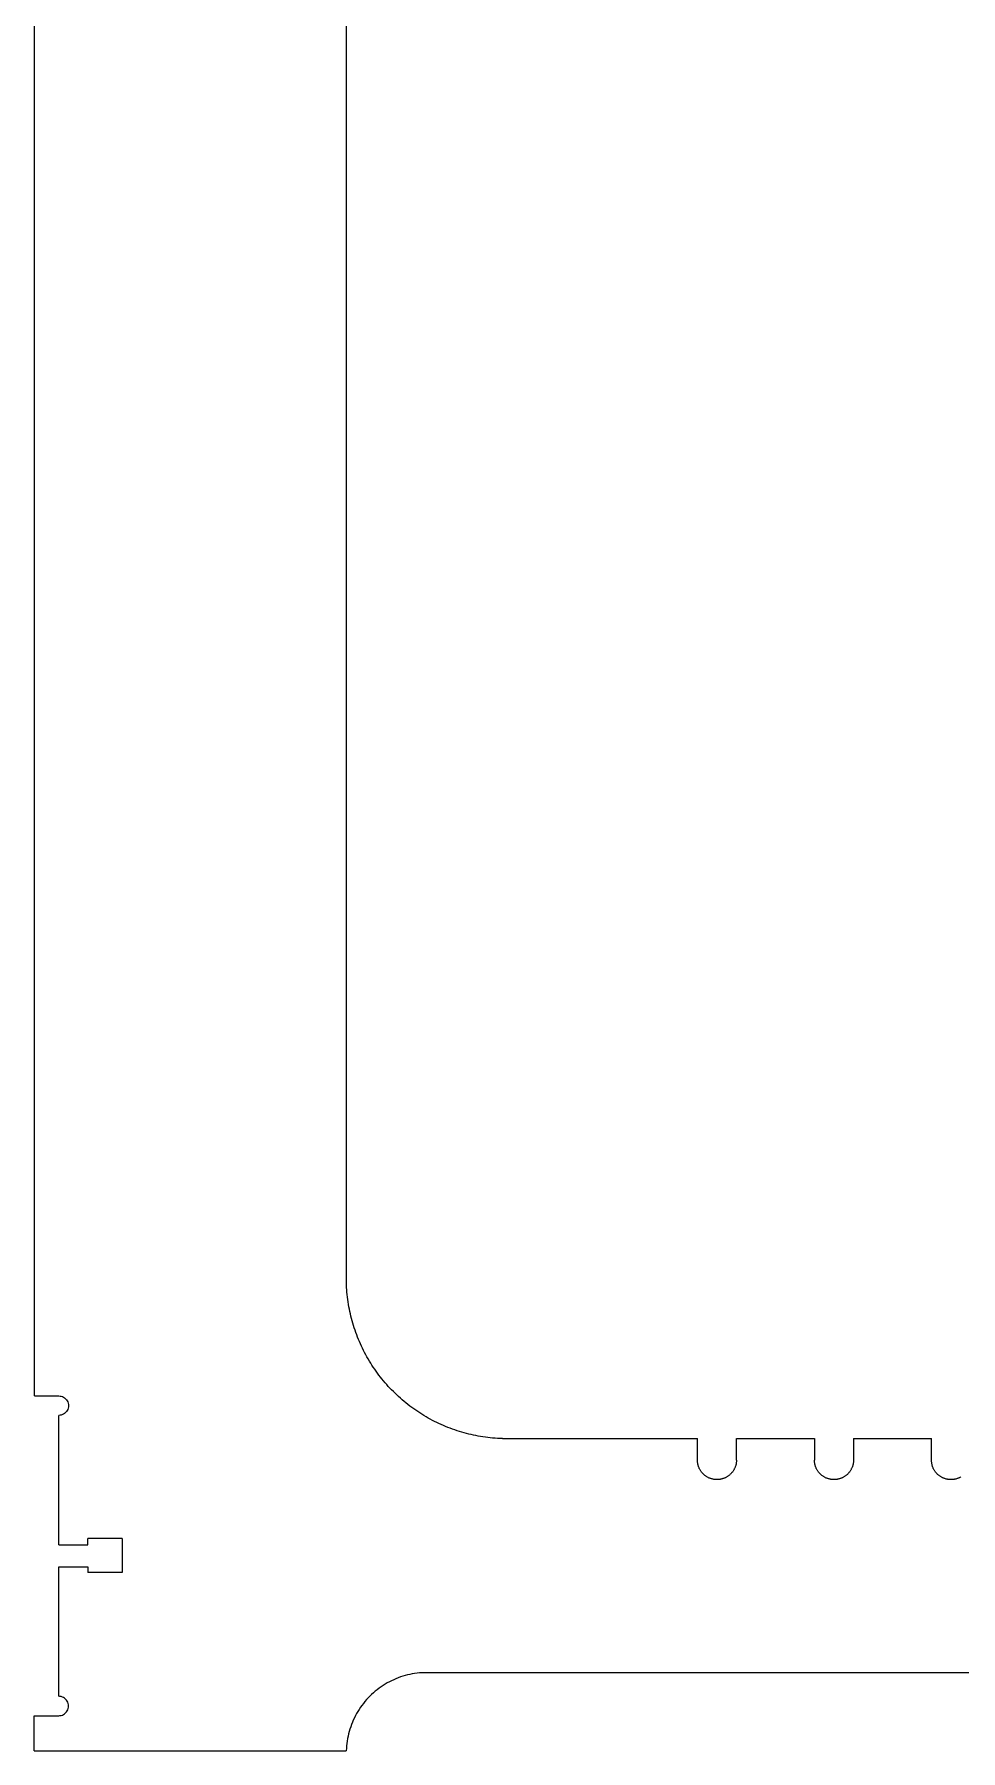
# Model space of a CAD drawing. Extents: x -89 to 89, y -45 to 45.
# Drawn here: x -38.86 to -26.99, y 0.81 to 22.81 of the extents above; entities that cross this region are included whole.
import ezdxf

# ---------------------------------------------------------------- set-up
doc = ezdxf.new("R2010")
doc.units = 0
doc.header["$MEASUREMENT"] = 0
doc.layers.get('0').update_dxf_attribs({"linetype": 'CONTINUOUS'})

msp = doc.modelspace()

# ---------------------------------------------------------------- linework, layer by layer
for p, q in [((-34.863, 6.812), (-34.861, 38.812)), ((-38.862, 5.36), (-38.86, 37.012)), ((-34.862, 6.781), (-34.863, 6.812)), ((-34.86, 6.75), (-34.862, 6.781)), ((-34.858, 6.719), (-34.86, 6.75)), ((-34.856, 6.688), (-34.858, 6.719)), ((-34.853, 6.657), (-34.856, 6.688)), ((-34.849, 6.626), (-34.853, 6.657)), ((-34.845, 6.595), (-34.849, 6.626)), ((-34.841, 6.564), (-34.845, 6.595)), ((-34.836, 6.533), (-34.841, 6.564)), ((-34.831, 6.502), (-34.836, 6.533)), ((-34.825, 6.472), (-34.831, 6.502)), ((-34.819, 6.441), (-34.825, 6.472)), ((-34.812, 6.411), (-34.819, 6.441)), ((-34.805, 6.38), (-34.812, 6.411)), ((-34.797, 6.35), (-34.805, 6.38)), ((-34.789, 6.32), (-34.797, 6.35)), ((-34.781, 6.29), (-34.789, 6.32)), ((-34.772, 6.26), (-34.781, 6.29)), ((-34.762, 6.231), (-34.772, 6.26)), ((-34.752, 6.201), (-34.762, 6.231)), ((-34.742, 6.172), (-34.752, 6.201)), ((-34.731, 6.142), (-34.742, 6.172)), ((-34.72, 6.113), (-34.731, 6.142)), ((-34.708, 6.084), (-34.72, 6.113)), ((-34.696, 6.056), (-34.708, 6.084)), ((-34.683, 6.027), (-34.696, 6.056)), ((-34.67, 5.999), (-34.683, 6.027)), ((-34.657, 5.971), (-34.67, 5.999)), ((-34.643, 5.943), (-34.657, 5.971)), ((-34.629, 5.915), (-34.643, 5.943)), ((-34.614, 5.887), (-34.629, 5.915)), ((-34.599, 5.86), (-34.614, 5.887)), ((-34.584, 5.833), (-34.599, 5.86)), ((-34.568, 5.806), (-34.584, 5.833)), ((-34.551, 5.78), (-34.568, 5.806)), ((-34.535, 5.753), (-34.551, 5.78)), ((-34.518, 5.727), (-34.535, 5.753)), ((-34.5, 5.702), (-34.518, 5.727)), ((-34.482, 5.676), (-34.5, 5.702)), ((-34.464, 5.651), (-34.482, 5.676)), ((-34.445, 5.626), (-34.464, 5.651)), ((-34.426, 5.601), (-34.445, 5.626)), ((-34.407, 5.577), (-34.426, 5.601)), ((-34.387, 5.553), (-34.407, 5.577)), ((-34.367, 5.529), (-34.387, 5.553)), ((-34.346, 5.505), (-34.367, 5.529)), ((-34.326, 5.482), (-34.346, 5.505)), ((-38.862, 5.36), (-38.55, 5.36)), ((-38.55, 5.36), (-38.533, 5.358)), ((-38.533, 5.358), (-38.517, 5.355)), ((-38.517, 5.355), (-38.502, 5.35)), ((-38.502, 5.35), (-38.487, 5.343)), ((-38.487, 5.343), (-38.474, 5.334)), ((-38.474, 5.334), (-38.461, 5.323)), ((-38.461, 5.323), (-38.451, 5.311)), ((-38.451, 5.311), (-38.441, 5.297)), ((-38.441, 5.297), (-38.434, 5.282)), ((-38.434, 5.282), (-38.429, 5.267)), ((-34.304, 5.459), (-34.326, 5.482)), ((-34.283, 5.437), (-34.304, 5.459)), ((-34.261, 5.414), (-34.283, 5.437)), ((-34.239, 5.393), (-34.261, 5.414)), ((-34.216, 5.371), (-34.239, 5.393)), ((-34.193, 5.35), (-34.216, 5.371)), ((-34.17, 5.329), (-34.193, 5.35)), ((-34.147, 5.308), (-34.17, 5.329)), ((-34.123, 5.288), (-34.147, 5.308)), ((-34.099, 5.269), (-34.123, 5.288)), ((-38.533, 5.111), (-38.55, 5.11)), ((-38.55, 3.45), (-38.55, 5.11)), ((-38.517, 5.114), (-38.533, 5.111)), ((-38.502, 5.119), (-38.517, 5.114)), ((-38.487, 5.126), (-38.502, 5.119)), ((-38.474, 5.135), (-38.487, 5.126)), ((-38.461, 5.146), (-38.474, 5.135)), ((-38.451, 5.158), (-38.461, 5.146)), ((-38.441, 5.172), (-38.451, 5.158)), ((-38.434, 5.187), (-38.441, 5.172)), ((-38.429, 5.202), (-38.434, 5.187)), ((-38.429, 5.267), (-38.426, 5.251)), ((-38.426, 5.218), (-38.429, 5.202)), ((-38.426, 5.251), (-38.425, 5.235)), ((-38.425, 5.235), (-38.426, 5.218)), ((-34.074, 5.249), (-34.099, 5.269)), ((-34.05, 5.23), (-34.074, 5.249)), ((-34.025, 5.211), (-34.05, 5.23)), ((-34, 5.193), (-34.025, 5.211)), ((-33.974, 5.175), (-34, 5.193)), ((-33.948, 5.158), (-33.974, 5.175)), ((-33.922, 5.141), (-33.948, 5.158)), ((-33.896, 5.124), (-33.922, 5.141)), ((-33.869, 5.108), (-33.896, 5.124)), ((-33.842, 5.092), (-33.869, 5.108)), ((-33.815, 5.076), (-33.842, 5.092)), ((-33.788, 5.061), (-33.815, 5.076)), ((-33.761, 5.046), (-33.788, 5.061)), ((-33.733, 5.032), (-33.761, 5.046)), ((-33.705, 5.018), (-33.733, 5.032)), ((-33.677, 5.005), (-33.705, 5.018)), ((-33.648, 4.992), (-33.677, 5.005)), ((-33.62, 4.979), (-33.648, 4.992)), ((-33.591, 4.967), (-33.62, 4.979)), ((-33.562, 4.956), (-33.591, 4.967)), ((-33.533, 4.944), (-33.562, 4.956)), ((-33.504, 4.933), (-33.533, 4.944)), ((-33.475, 4.923), (-33.504, 4.933)), ((-33.445, 4.913), (-33.475, 4.923)), ((-33.415, 4.904), (-33.445, 4.913)), ((-33.385, 4.895), (-33.415, 4.904)), ((-33.355, 4.886), (-33.385, 4.895)), ((-33.325, 4.878), (-33.355, 4.886)), ((-33.295, 4.87), (-33.325, 4.878)), ((-33.265, 4.863), (-33.295, 4.87)), ((-33.234, 4.856), (-33.265, 4.863)), ((-33.204, 4.85), (-33.234, 4.856)), ((-33.173, 4.844), (-33.204, 4.85)), ((-33.142, 4.839), (-33.173, 4.844)), ((-33.112, 4.834), (-33.142, 4.839)), ((-33.081, 4.83), (-33.112, 4.834)), ((-33.05, 4.826), (-33.081, 4.83)), ((-33.019, 4.822), (-33.05, 4.826)), ((-32.988, 4.819), (-33.019, 4.822)), ((-32.957, 4.817), (-32.988, 4.819)), ((-32.926, 4.815), (-32.957, 4.817)), ((-32.894, 4.813), (-32.926, 4.815)), ((-32.863, 4.812), (-32.894, 4.813)), ((-32.863, 4.812), (-30.363, 4.812)), ((-30.363, 4.537), (-30.363, 4.812)), ((-29.863, 4.812), (-28.863, 4.812)), ((-29.863, 4.537), (-29.863, 4.812)), ((-28.863, 4.812), (-28.863, 4.537)), ((-28.363, 4.812), (-27.363, 4.812)), ((-28.363, 4.812), (-28.363, 4.537)), ((-27.363, 4.537), (-27.363, 4.812)), ((-30.363, 4.529), (-30.363, 4.537)), ((-30.363, 4.521), (-30.363, 4.529)), ((-30.362, 4.513), (-30.363, 4.521)), ((-30.361, 4.506), (-30.362, 4.513)), ((-30.36, 4.498), (-30.361, 4.506)), ((-30.359, 4.49), (-30.36, 4.498)), ((-30.357, 4.482), (-30.359, 4.49)), ((-30.356, 4.475), (-30.357, 4.482)), ((-30.353, 4.467), (-30.356, 4.475)), ((-30.351, 4.46), (-30.353, 4.467)), ((-30.349, 4.452), (-30.351, 4.46)), ((-30.346, 4.445), (-30.349, 4.452)), ((-30.343, 4.438), (-30.346, 4.445)), ((-30.34, 4.43), (-30.343, 4.438)), ((-30.336, 4.423), (-30.34, 4.43)), ((-30.332, 4.416), (-30.336, 4.423)), ((-30.329, 4.41), (-30.332, 4.416)), ((-30.324, 4.403), (-30.329, 4.41)), ((-30.32, 4.396), (-30.324, 4.403)), ((-29.902, 4.403), (-29.907, 4.396)), ((-29.898, 4.41), (-29.902, 4.403)), ((-29.894, 4.416), (-29.898, 4.41)), ((-29.891, 4.423), (-29.894, 4.416)), ((-29.887, 4.43), (-29.891, 4.423)), ((-29.884, 4.438), (-29.887, 4.43)), ((-29.881, 4.445), (-29.884, 4.438)), ((-29.878, 4.452), (-29.881, 4.445)), ((-29.876, 4.46), (-29.878, 4.452)), ((-29.873, 4.467), (-29.876, 4.46)), ((-29.871, 4.475), (-29.873, 4.467)), ((-29.869, 4.482), (-29.871, 4.475)), ((-29.868, 4.49), (-29.869, 4.482)), ((-29.866, 4.498), (-29.868, 4.49)), ((-29.865, 4.505), (-29.866, 4.498)), ((-29.864, 4.513), (-29.865, 4.505)), ((-29.863, 4.529), (-29.864, 4.521)), ((-29.864, 4.521), (-29.864, 4.513)), ((-29.863, 4.537), (-29.863, 4.529)), ((-28.863, 4.529), (-28.863, 4.537)), ((-28.863, 4.521), (-28.863, 4.529)), ((-28.862, 4.513), (-28.863, 4.521)), ((-28.861, 4.505), (-28.862, 4.513)), ((-28.86, 4.498), (-28.861, 4.505)), ((-28.859, 4.49), (-28.86, 4.498)), ((-28.857, 4.482), (-28.859, 4.49)), ((-28.856, 4.475), (-28.857, 4.482)), ((-28.853, 4.467), (-28.856, 4.475)), ((-28.851, 4.459), (-28.853, 4.467)), ((-28.849, 4.452), (-28.851, 4.459)), ((-28.846, 4.445), (-28.849, 4.452)), ((-28.843, 4.437), (-28.846, 4.445)), ((-28.84, 4.43), (-28.843, 4.437)), ((-28.836, 4.423), (-28.84, 4.43)), ((-28.832, 4.416), (-28.836, 4.423)), ((-28.829, 4.409), (-28.832, 4.416)), ((-28.824, 4.403), (-28.829, 4.409)), ((-28.82, 4.396), (-28.824, 4.403)), ((-28.402, 4.403), (-28.407, 4.396)), ((-28.398, 4.409), (-28.402, 4.403)), ((-28.394, 4.416), (-28.398, 4.409)), ((-28.391, 4.423), (-28.394, 4.416)), ((-28.387, 4.43), (-28.391, 4.423)), ((-28.384, 4.437), (-28.387, 4.43)), ((-28.381, 4.445), (-28.384, 4.437)), ((-28.378, 4.452), (-28.381, 4.445)), ((-28.376, 4.459), (-28.378, 4.452)), ((-28.373, 4.467), (-28.376, 4.459)), ((-28.371, 4.475), (-28.373, 4.467)), ((-28.369, 4.482), (-28.371, 4.475)), ((-28.368, 4.49), (-28.369, 4.482)), ((-28.366, 4.498), (-28.368, 4.49)), ((-28.365, 4.505), (-28.366, 4.498)), ((-28.364, 4.513), (-28.365, 4.505)), ((-28.363, 4.529), (-28.364, 4.521)), ((-28.364, 4.521), (-28.364, 4.513)), ((-28.363, 4.537), (-28.363, 4.529)), ((-27.363, 4.529), (-27.363, 4.537)), ((-27.363, 4.521), (-27.363, 4.529)), ((-27.362, 4.513), (-27.363, 4.521)), ((-27.361, 4.505), (-27.362, 4.513)), ((-27.36, 4.498), (-27.361, 4.505)), ((-27.359, 4.49), (-27.36, 4.498)), ((-27.357, 4.482), (-27.359, 4.49)), ((-27.356, 4.474), (-27.357, 4.482)), ((-27.353, 4.467), (-27.356, 4.474)), ((-27.351, 4.459), (-27.353, 4.467)), ((-27.349, 4.452), (-27.351, 4.459)), ((-27.346, 4.445), (-27.349, 4.452)), ((-27.343, 4.437), (-27.346, 4.445)), ((-27.34, 4.43), (-27.343, 4.437)), ((-27.336, 4.423), (-27.34, 4.43)), ((-27.332, 4.416), (-27.336, 4.423)), ((-27.329, 4.409), (-27.332, 4.416)), ((-27.324, 4.403), (-27.329, 4.409)), ((-27.32, 4.396), (-27.324, 4.403)), ((-30.316, 4.39), (-30.32, 4.396)), ((-30.311, 4.384), (-30.316, 4.39)), ((-30.306, 4.378), (-30.311, 4.384)), ((-30.301, 4.372), (-30.306, 4.378)), ((-30.296, 4.366), (-30.301, 4.372)), ((-30.29, 4.36), (-30.296, 4.366)), ((-30.285, 4.355), (-30.29, 4.36)), ((-30.279, 4.349), (-30.285, 4.355)), ((-30.273, 4.344), (-30.279, 4.349)), ((-30.267, 4.339), (-30.273, 4.344)), ((-30.26, 4.335), (-30.267, 4.339)), ((-30.254, 4.33), (-30.26, 4.335)), ((-30.247, 4.326), (-30.254, 4.33)), ((-30.241, 4.322), (-30.247, 4.326)), ((-30.234, 4.318), (-30.241, 4.322)), ((-30.227, 4.314), (-30.234, 4.318)), ((-30.22, 4.311), (-30.227, 4.314)), ((-30.213, 4.307), (-30.22, 4.311)), ((-30.205, 4.304), (-30.213, 4.307)), ((-30.198, 4.302), (-30.205, 4.304)), ((-30.191, 4.299), (-30.198, 4.302)), ((-30.183, 4.297), (-30.191, 4.299)), ((-30.176, 4.295), (-30.183, 4.297)), ((-30.168, 4.293), (-30.176, 4.295)), ((-30.16, 4.291), (-30.168, 4.293)), ((-30.152, 4.29), (-30.16, 4.291)), ((-30.145, 4.289), (-30.152, 4.29)), ((-30.137, 4.288), (-30.145, 4.289)), ((-30.129, 4.287), (-30.137, 4.288)), ((-30.121, 4.287), (-30.129, 4.287)), ((-30.113, 4.287), (-30.121, 4.287)), ((-30.106, 4.287), (-30.113, 4.287)), ((-30.098, 4.287), (-30.106, 4.287)), ((-30.09, 4.288), (-30.098, 4.287)), ((-30.082, 4.289), (-30.09, 4.288)), ((-30.074, 4.29), (-30.082, 4.289)), ((-30.067, 4.291), (-30.074, 4.29)), ((-30.059, 4.293), (-30.067, 4.291)), ((-30.051, 4.295), (-30.059, 4.293)), ((-30.044, 4.297), (-30.051, 4.295)), ((-30.036, 4.299), (-30.044, 4.297)), ((-30.029, 4.302), (-30.036, 4.299)), ((-30.021, 4.304), (-30.029, 4.302)), ((-30.014, 4.307), (-30.021, 4.304)), ((-30.007, 4.311), (-30.014, 4.307)), ((-30, 4.314), (-30.007, 4.311)), ((-29.993, 4.318), (-30, 4.314)), ((-29.986, 4.322), (-29.993, 4.318)), ((-29.979, 4.326), (-29.986, 4.322)), ((-29.973, 4.33), (-29.979, 4.326)), ((-29.966, 4.335), (-29.973, 4.33)), ((-29.96, 4.339), (-29.966, 4.335)), ((-29.954, 4.344), (-29.96, 4.339)), ((-29.948, 4.349), (-29.954, 4.344)), ((-29.942, 4.355), (-29.948, 4.349)), ((-29.937, 4.36), (-29.942, 4.355)), ((-29.931, 4.366), (-29.937, 4.36)), ((-29.926, 4.372), (-29.931, 4.366)), ((-29.921, 4.377), (-29.926, 4.372)), ((-29.916, 4.384), (-29.921, 4.377)), ((-29.911, 4.39), (-29.916, 4.384)), ((-29.907, 4.396), (-29.911, 4.39)), ((-28.816, 4.39), (-28.82, 4.396)), ((-28.811, 4.384), (-28.816, 4.39)), ((-28.806, 4.377), (-28.811, 4.384)), ((-28.801, 4.371), (-28.806, 4.377)), ((-28.796, 4.366), (-28.801, 4.371)), ((-28.79, 4.36), (-28.796, 4.366)), ((-28.785, 4.355), (-28.79, 4.36)), ((-28.779, 4.349), (-28.785, 4.355)), ((-28.773, 4.344), (-28.779, 4.349)), ((-28.767, 4.339), (-28.773, 4.344)), ((-28.76, 4.334), (-28.767, 4.339)), ((-28.754, 4.33), (-28.76, 4.334)), ((-28.747, 4.326), (-28.754, 4.33)), ((-28.741, 4.322), (-28.747, 4.326)), ((-28.734, 4.318), (-28.741, 4.322)), ((-28.727, 4.314), (-28.734, 4.318)), ((-28.72, 4.311), (-28.727, 4.314)), ((-28.713, 4.307), (-28.72, 4.311)), ((-28.705, 4.304), (-28.713, 4.307)), ((-28.698, 4.302), (-28.705, 4.304)), ((-28.691, 4.299), (-28.698, 4.302)), ((-28.683, 4.297), (-28.691, 4.299)), ((-28.676, 4.295), (-28.683, 4.297)), ((-28.668, 4.293), (-28.676, 4.295)), ((-28.66, 4.291), (-28.668, 4.293)), ((-28.652, 4.29), (-28.66, 4.291)), ((-28.645, 4.289), (-28.652, 4.29)), ((-28.637, 4.288), (-28.645, 4.289)), ((-28.629, 4.287), (-28.637, 4.288)), ((-28.621, 4.287), (-28.629, 4.287)), ((-28.613, 4.287), (-28.621, 4.287)), ((-28.606, 4.287), (-28.613, 4.287)), ((-28.598, 4.287), (-28.606, 4.287)), ((-28.59, 4.288), (-28.598, 4.287)), ((-28.582, 4.289), (-28.59, 4.288)), ((-28.574, 4.29), (-28.582, 4.289)), ((-28.567, 4.291), (-28.574, 4.29)), ((-28.559, 4.293), (-28.567, 4.291)), ((-28.551, 4.295), (-28.559, 4.293)), ((-28.544, 4.297), (-28.551, 4.295)), ((-28.536, 4.299), (-28.544, 4.297)), ((-28.529, 4.302), (-28.536, 4.299)), ((-28.521, 4.304), (-28.529, 4.302)), ((-28.514, 4.307), (-28.521, 4.304)), ((-28.507, 4.311), (-28.514, 4.307)), ((-28.5, 4.314), (-28.507, 4.311)), ((-28.493, 4.318), (-28.5, 4.314)), ((-28.486, 4.322), (-28.493, 4.318)), ((-28.479, 4.326), (-28.486, 4.322)), ((-28.473, 4.33), (-28.479, 4.326)), ((-28.466, 4.334), (-28.473, 4.33)), ((-28.46, 4.339), (-28.466, 4.334)), ((-28.454, 4.344), (-28.46, 4.339)), ((-28.448, 4.349), (-28.454, 4.344)), ((-28.442, 4.354), (-28.448, 4.349)), ((-28.437, 4.36), (-28.442, 4.354)), ((-28.431, 4.366), (-28.437, 4.36)), ((-28.426, 4.371), (-28.431, 4.366)), ((-28.421, 4.377), (-28.426, 4.371)), ((-28.416, 4.383), (-28.421, 4.377)), ((-28.411, 4.39), (-28.416, 4.383)), ((-28.407, 4.396), (-28.411, 4.39)), ((-27.316, 4.39), (-27.32, 4.396)), ((-27.311, 4.383), (-27.316, 4.39)), ((-27.306, 4.377), (-27.311, 4.383)), ((-27.301, 4.371), (-27.306, 4.377)), ((-27.296, 4.365), (-27.301, 4.371)), ((-27.29, 4.36), (-27.296, 4.365)), ((-27.285, 4.354), (-27.29, 4.36)), ((-27.279, 4.349), (-27.285, 4.354)), ((-27.273, 4.344), (-27.279, 4.349)), ((-27.267, 4.339), (-27.273, 4.344)), ((-27.26, 4.334), (-27.267, 4.339)), ((-27.254, 4.33), (-27.26, 4.334)), ((-27.247, 4.326), (-27.254, 4.33)), ((-27.241, 4.321), (-27.247, 4.326)), ((-27.234, 4.318), (-27.241, 4.321)), ((-27.227, 4.314), (-27.234, 4.318)), ((-27.22, 4.31), (-27.227, 4.314)), ((-27.213, 4.307), (-27.22, 4.31)), ((-27.205, 4.304), (-27.213, 4.307)), ((-27.198, 4.301), (-27.205, 4.304)), ((-27.191, 4.299), (-27.198, 4.301)), ((-27.183, 4.297), (-27.191, 4.299)), ((-27.176, 4.294), (-27.183, 4.297)), ((-27.168, 4.293), (-27.176, 4.294)), ((-27.16, 4.291), (-27.168, 4.293)), ((-27.152, 4.29), (-27.16, 4.291)), ((-27.145, 4.289), (-27.152, 4.29)), ((-27.137, 4.288), (-27.145, 4.289)), ((-27.129, 4.287), (-27.137, 4.288)), ((-27.121, 4.287), (-27.129, 4.287)), ((-27.113, 4.287), (-27.121, 4.287)), ((-27.106, 4.287), (-27.113, 4.287)), ((-27.098, 4.287), (-27.106, 4.287)), ((-27.09, 4.288), (-27.098, 4.287)), ((-27.082, 4.289), (-27.09, 4.288)), ((-27.074, 4.29), (-27.082, 4.289)), ((-27.067, 4.291), (-27.074, 4.29)), ((-27.059, 4.293), (-27.067, 4.291)), ((-27.051, 4.294), (-27.059, 4.293)), ((-27.044, 4.297), (-27.051, 4.294)), ((-27.036, 4.299), (-27.044, 4.297)), ((-27.029, 4.301), (-27.036, 4.299)), ((-27.021, 4.304), (-27.029, 4.301)), ((-27.014, 4.307), (-27.021, 4.304)), ((-27.007, 4.31), (-27.014, 4.307)), ((-27, 4.314), (-27.007, 4.31)), ((-26.993, 4.318), (-27, 4.314)), ((-26.986, 4.321), (-26.993, 4.318)), ((-38.175, 3.45), (-38.175, 3.531)), ((-37.737, 3.531), (-38.175, 3.531)), ((-37.737, 3.531), (-37.737, 3.094)), ((-38.55, 3.45), (-38.175, 3.45)), ((-38.55, 3.169), (-38.175, 3.169)), ((-38.55, 1.51), (-38.55, 3.169)), ((-38.175, 3.169), (-38.175, 3.094)), ((-37.737, 3.094), (-38.175, 3.094)), ((-34.139, 1.766), (-34.169, 1.757)), ((-34.11, 1.775), (-34.139, 1.766)), ((-34.079, 1.783), (-34.11, 1.775)), ((-34.049, 1.79), (-34.079, 1.783)), ((-34.018, 1.796), (-34.049, 1.79)), ((-33.988, 1.801), (-34.018, 1.796)), ((-33.957, 1.805), (-33.988, 1.801)), ((-33.926, 1.808), (-33.957, 1.805)), ((-33.895, 1.811), (-33.926, 1.808)), ((-33.864, 1.812), (-33.895, 1.811)), ((-18.865, 1.811), (-33.864, 1.812)), ((-34.517, 1.554), (-34.54, 1.533)), ((-34.493, 1.574), (-34.517, 1.554)), ((-34.469, 1.594), (-34.493, 1.574)), ((-34.444, 1.613), (-34.469, 1.594)), ((-34.419, 1.631), (-34.444, 1.613)), ((-34.393, 1.648), (-34.419, 1.631)), ((-34.366, 1.664), (-34.393, 1.648)), ((-34.34, 1.68), (-34.366, 1.664)), ((-34.312, 1.695), (-34.34, 1.68)), ((-34.284, 1.709), (-34.312, 1.695)), ((-34.256, 1.722), (-34.284, 1.709)), ((-34.227, 1.735), (-34.256, 1.722)), ((-34.198, 1.746), (-34.227, 1.735)), ((-34.169, 1.757), (-34.198, 1.746)), ((-38.534, 1.508), (-38.55, 1.51)), ((-38.518, 1.505), (-38.534, 1.508)), ((-38.502, 1.5), (-38.518, 1.505)), ((-38.487, 1.493), (-38.502, 1.5)), ((-38.474, 1.484), (-38.487, 1.493)), ((-38.462, 1.473), (-38.474, 1.484)), ((-38.451, 1.461), (-38.462, 1.473)), ((-38.442, 1.447), (-38.451, 1.461)), ((-38.451, 1.308), (-38.442, 1.322)), ((-38.435, 1.432), (-38.442, 1.447)), ((-38.442, 1.322), (-38.435, 1.337)), ((-38.429, 1.417), (-38.435, 1.432)), ((-38.435, 1.337), (-38.429, 1.352)), ((-38.426, 1.401), (-38.429, 1.417)), ((-38.429, 1.352), (-38.426, 1.368)), ((-38.425, 1.385), (-38.426, 1.401)), ((-38.426, 1.368), (-38.425, 1.385)), ((-34.699, 1.342), (-34.716, 1.315)), ((-34.682, 1.368), (-34.699, 1.342)), ((-34.664, 1.393), (-34.682, 1.368)), ((-34.645, 1.418), (-34.664, 1.393)), ((-34.625, 1.442), (-34.645, 1.418)), ((-34.605, 1.466), (-34.625, 1.442)), ((-34.584, 1.489), (-34.605, 1.466)), ((-34.562, 1.511), (-34.584, 1.489)), ((-34.54, 1.533), (-34.562, 1.511)), ((-38.863, 0.812), (-38.863, 1.26)), ((-38.863, 1.26), (-38.55, 1.26)), ((-38.55, 1.26), (-38.534, 1.261)), ((-38.534, 1.261), (-38.518, 1.264)), ((-38.518, 1.264), (-38.502, 1.269)), ((-38.502, 1.269), (-38.488, 1.276)), ((-38.488, 1.276), (-38.474, 1.285)), ((-38.474, 1.285), (-38.462, 1.296)), ((-38.462, 1.296), (-38.451, 1.308)), ((-34.808, 1.118), (-34.818, 1.088)), ((-34.797, 1.147), (-34.808, 1.118)), ((-34.786, 1.176), (-34.797, 1.147)), ((-34.774, 1.205), (-34.786, 1.176)), ((-34.76, 1.233), (-34.774, 1.205)), ((-34.746, 1.261), (-34.76, 1.233)), ((-34.732, 1.288), (-34.746, 1.261)), ((-34.716, 1.315), (-34.732, 1.288)), ((-34.857, 0.905), (-34.86, 0.874)), ((-34.853, 0.936), (-34.857, 0.905)), ((-34.847, 0.967), (-34.853, 0.936)), ((-34.841, 0.998), (-34.847, 0.967)), ((-34.834, 1.028), (-34.841, 0.998)), ((-34.827, 1.058), (-34.834, 1.028)), ((-34.818, 1.088), (-34.827, 1.058)), ((-38.863, 0.812), (-34.864, 0.812)), ((-34.862, 0.843), (-34.864, 0.812)), ((-34.86, 0.874), (-34.862, 0.843))]:
    msp.add_line(p, q)

doc.saveas('drawing.dxf')
